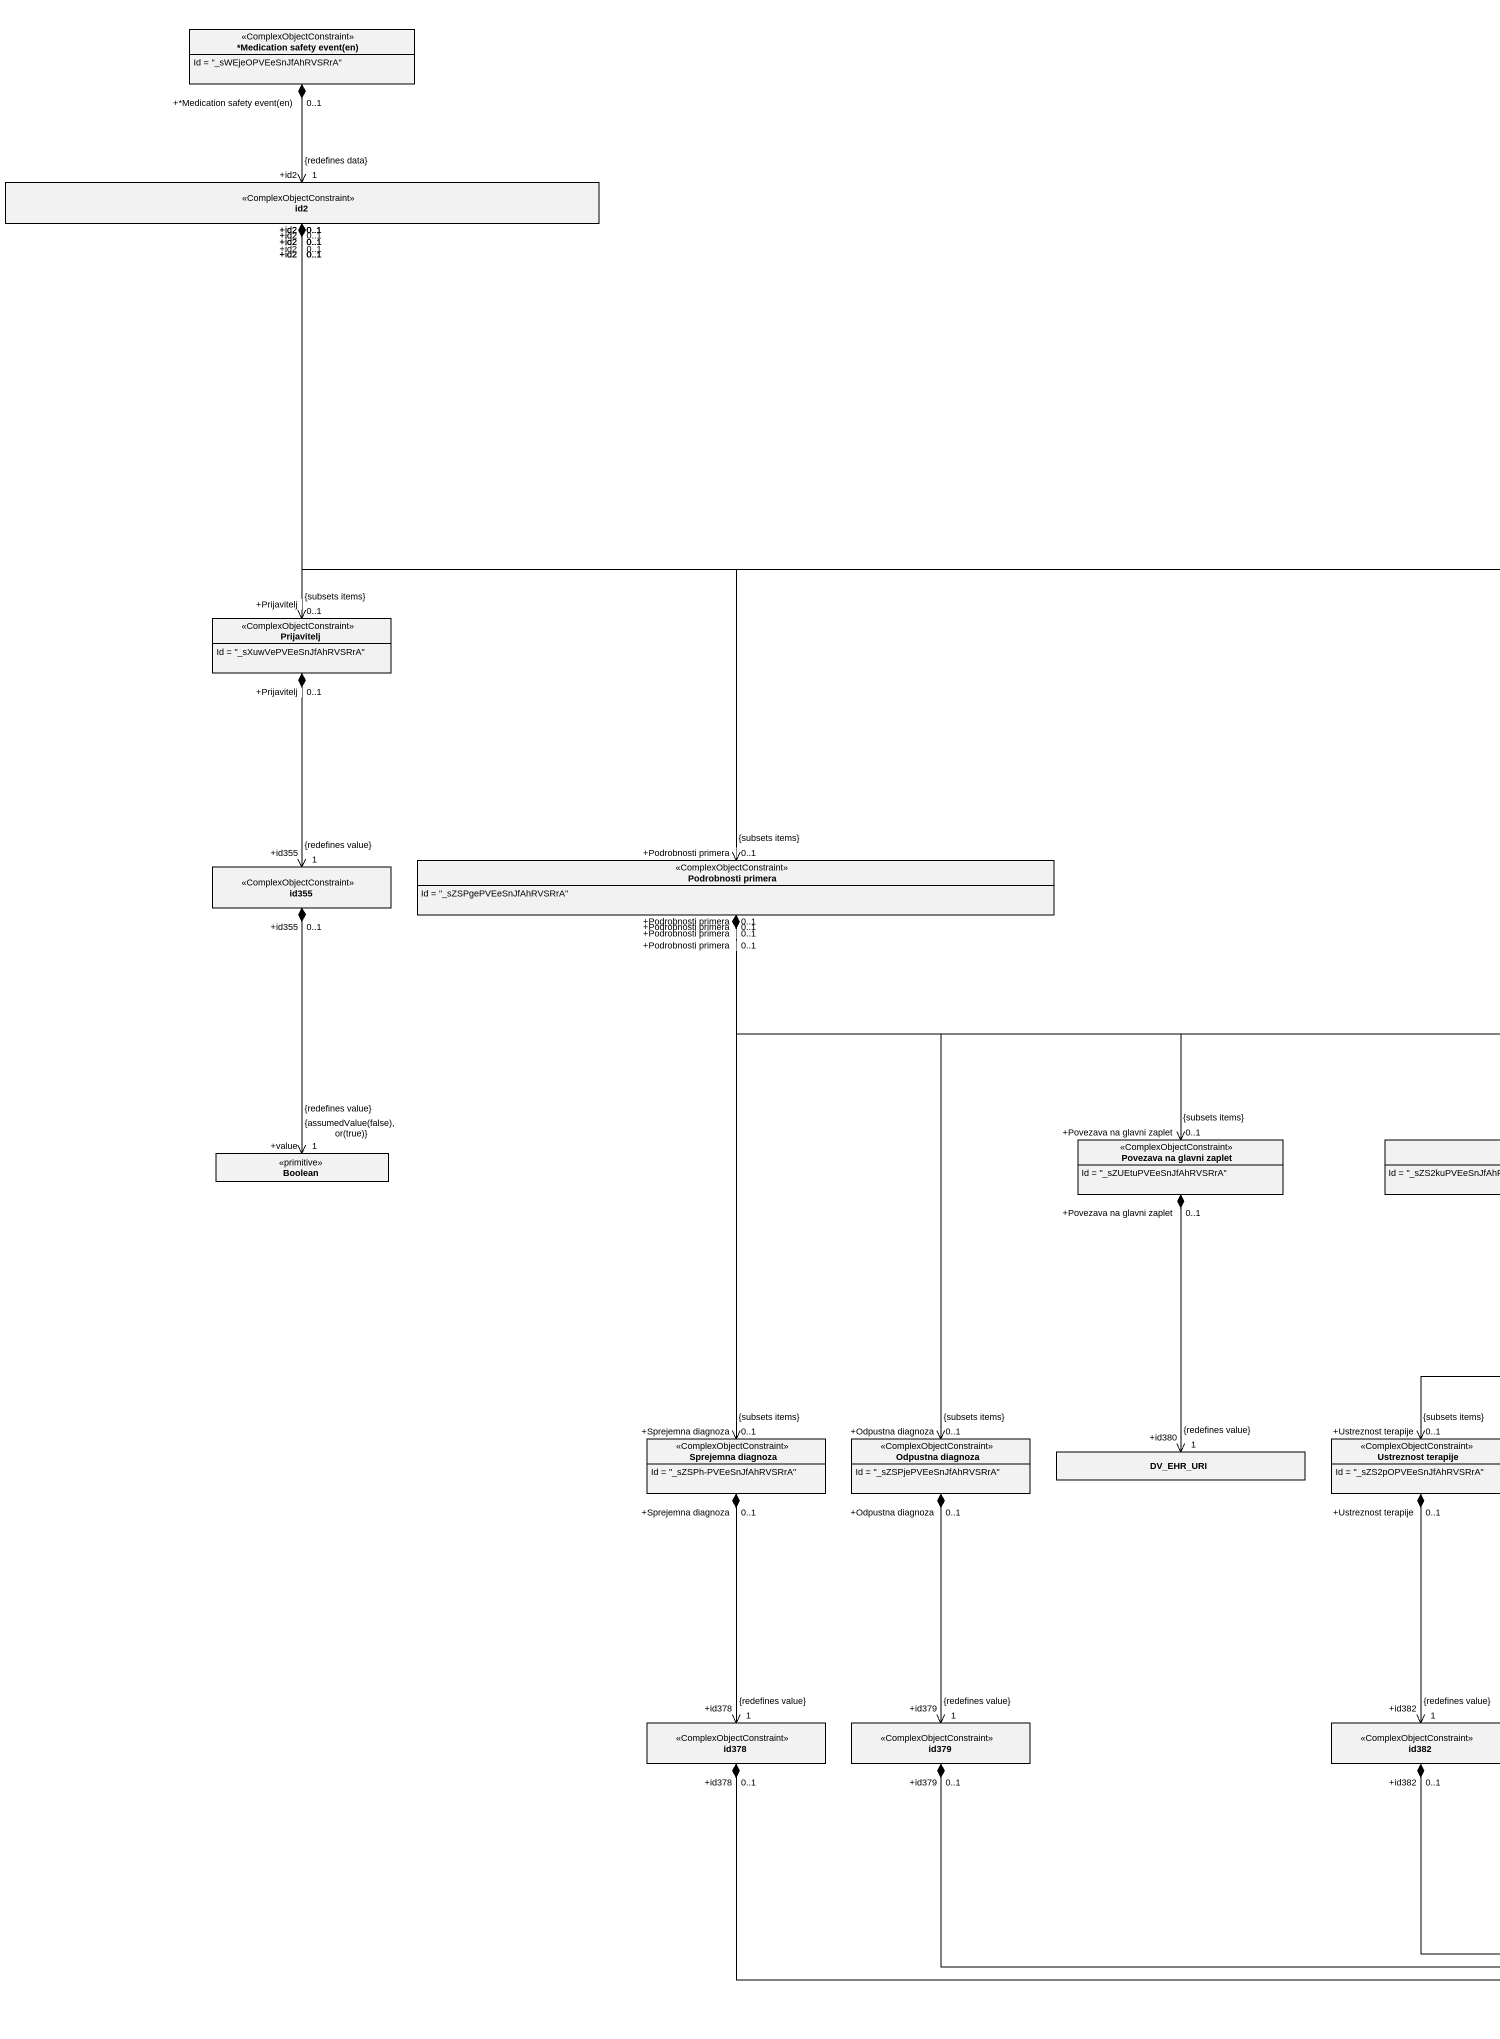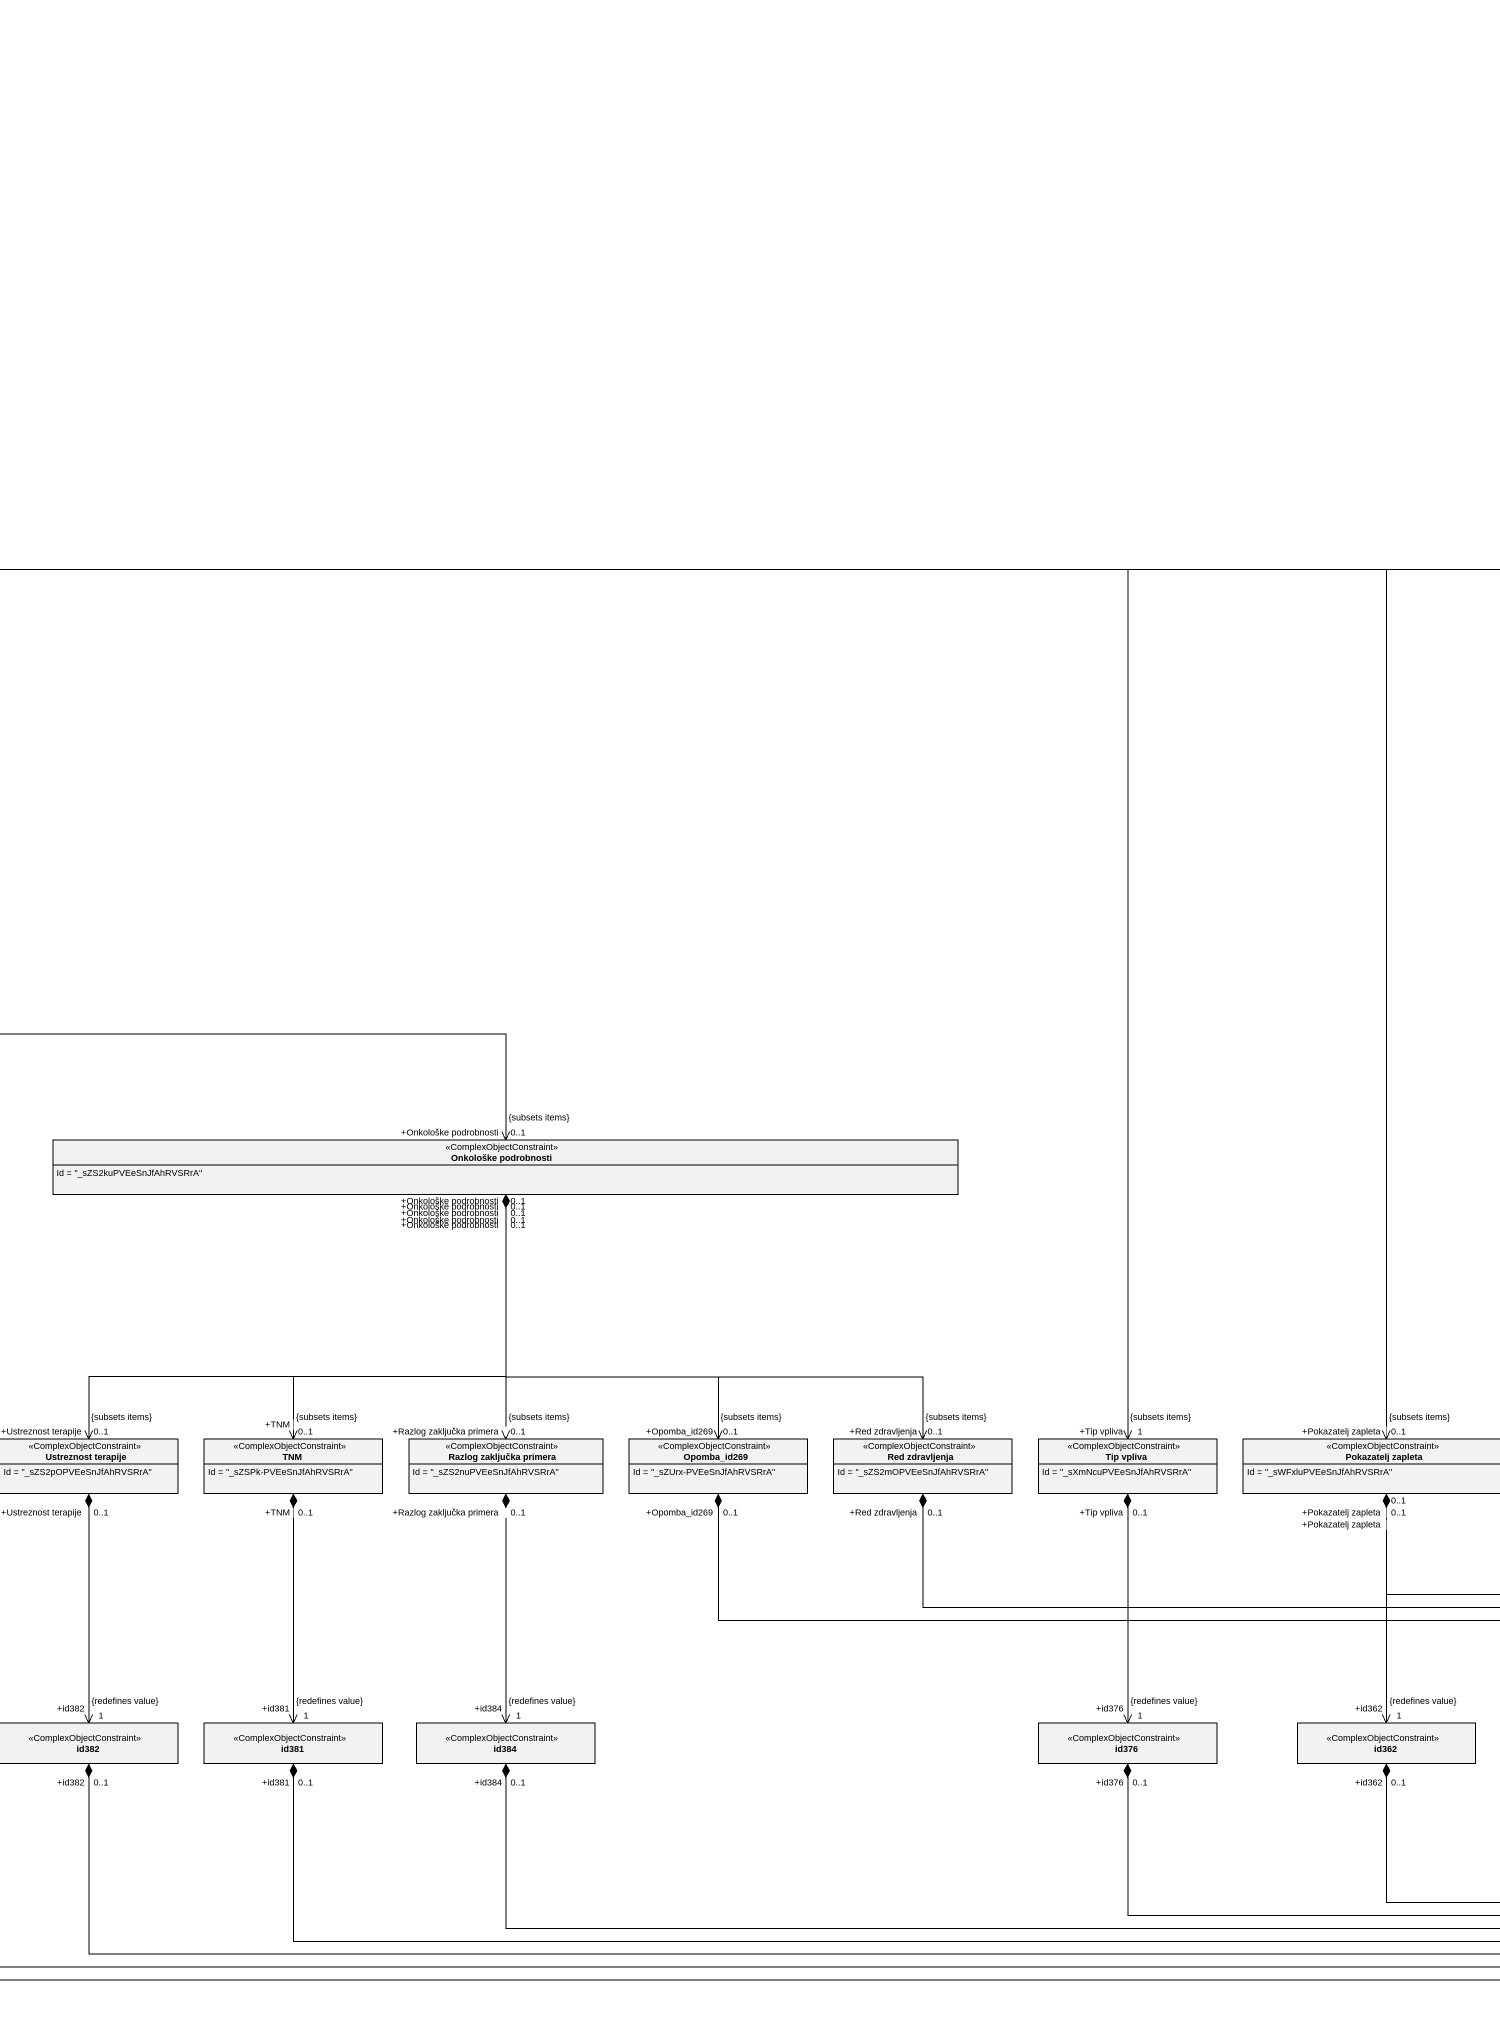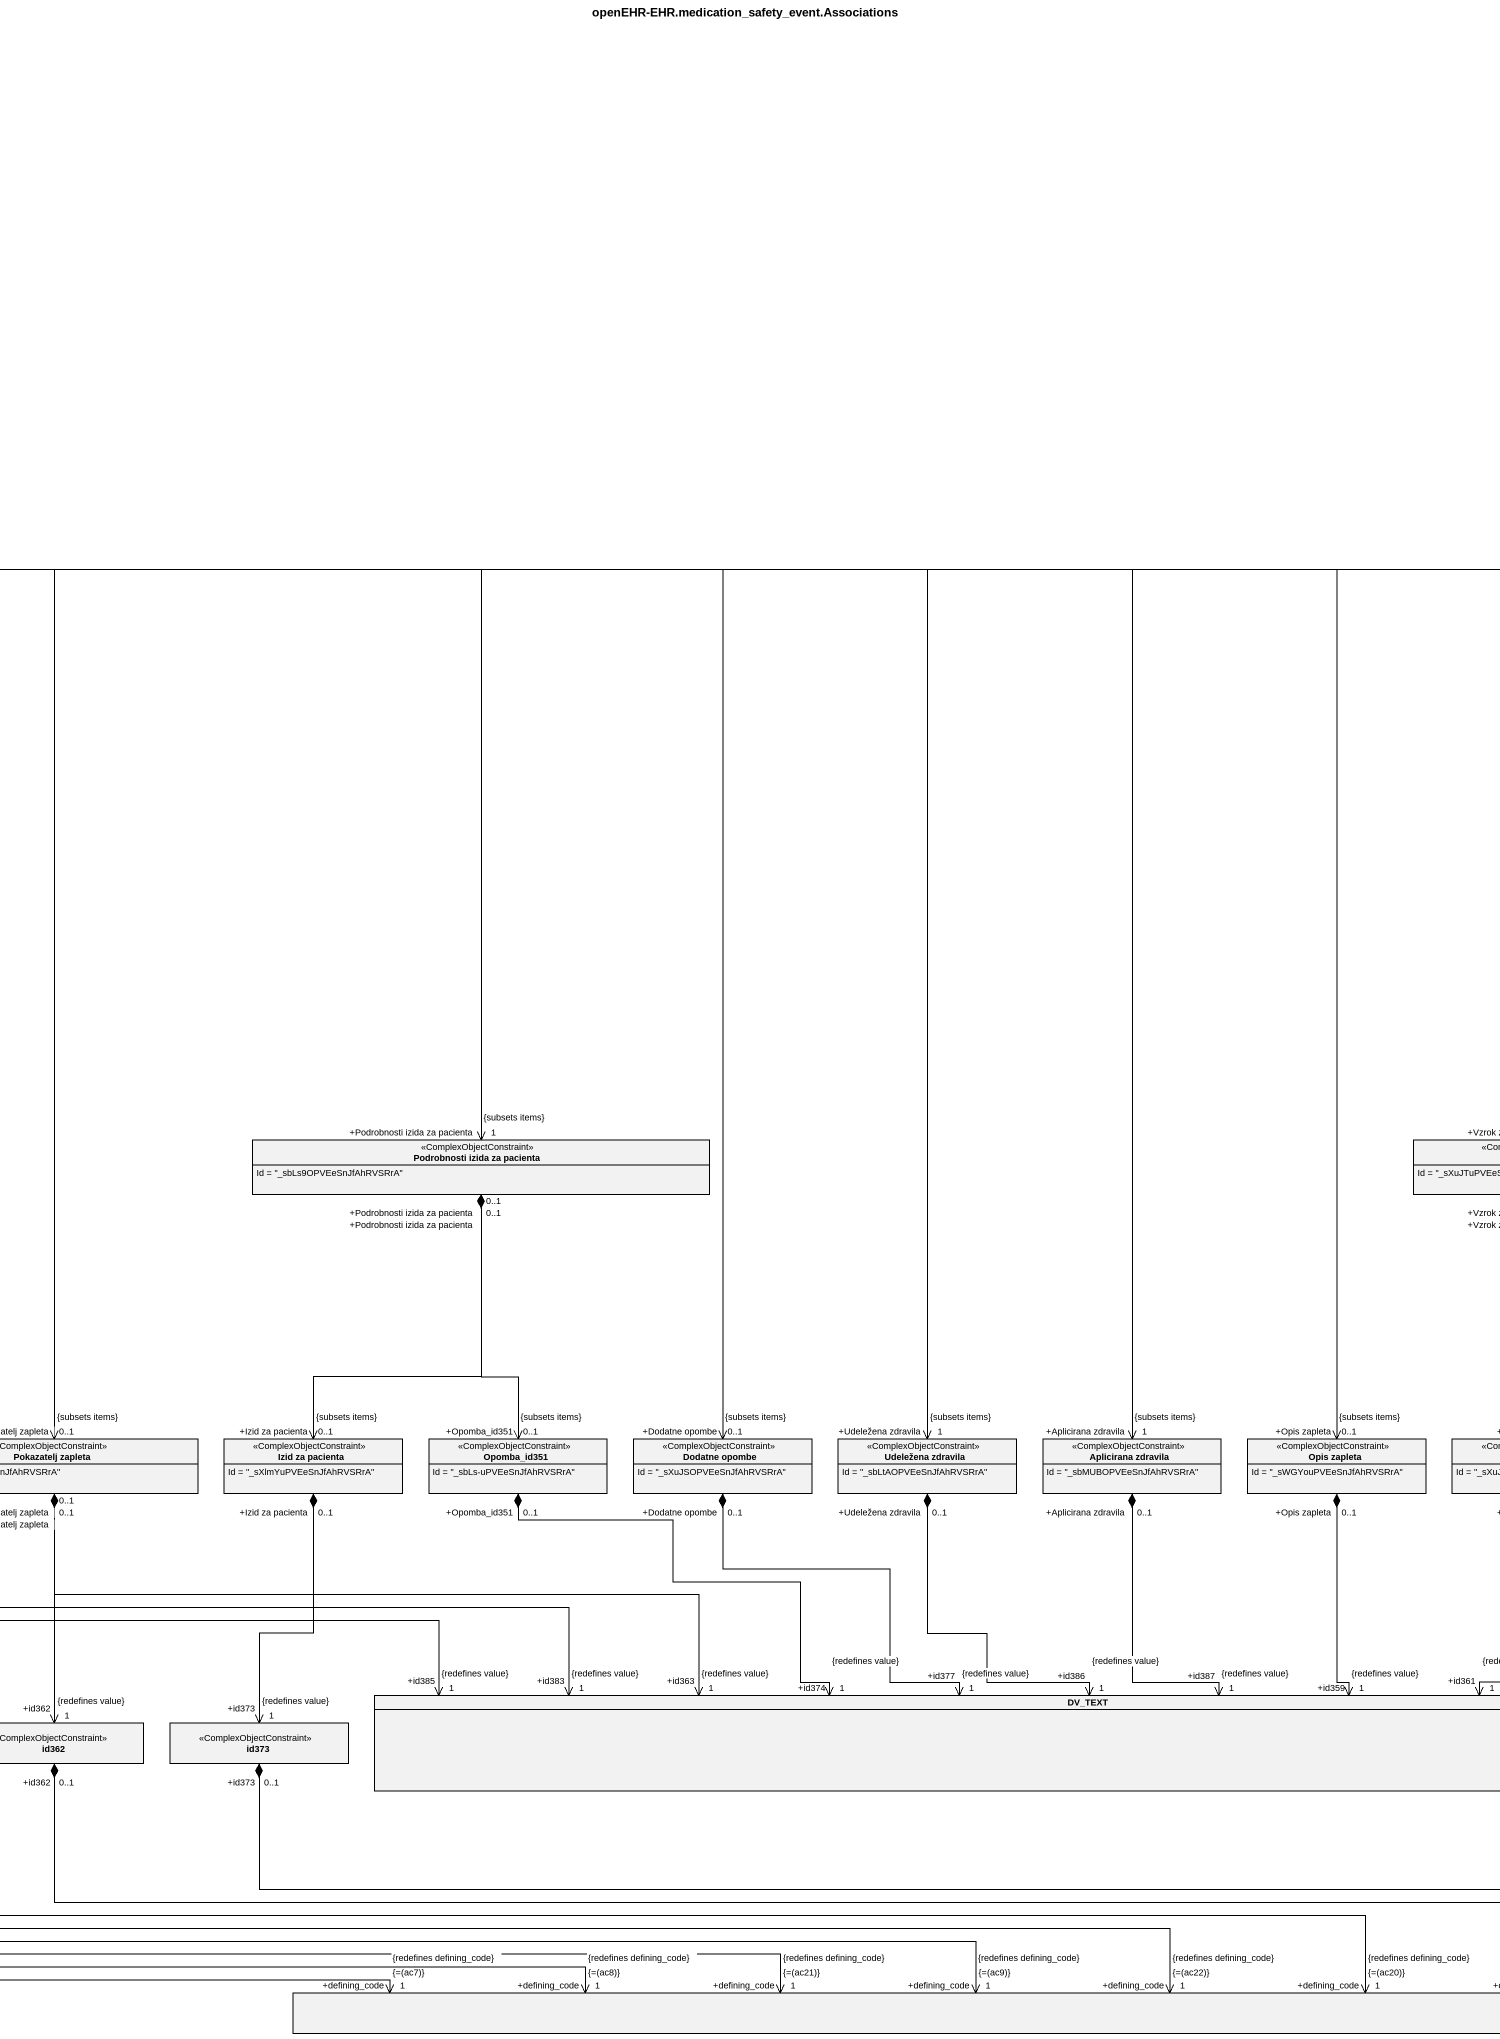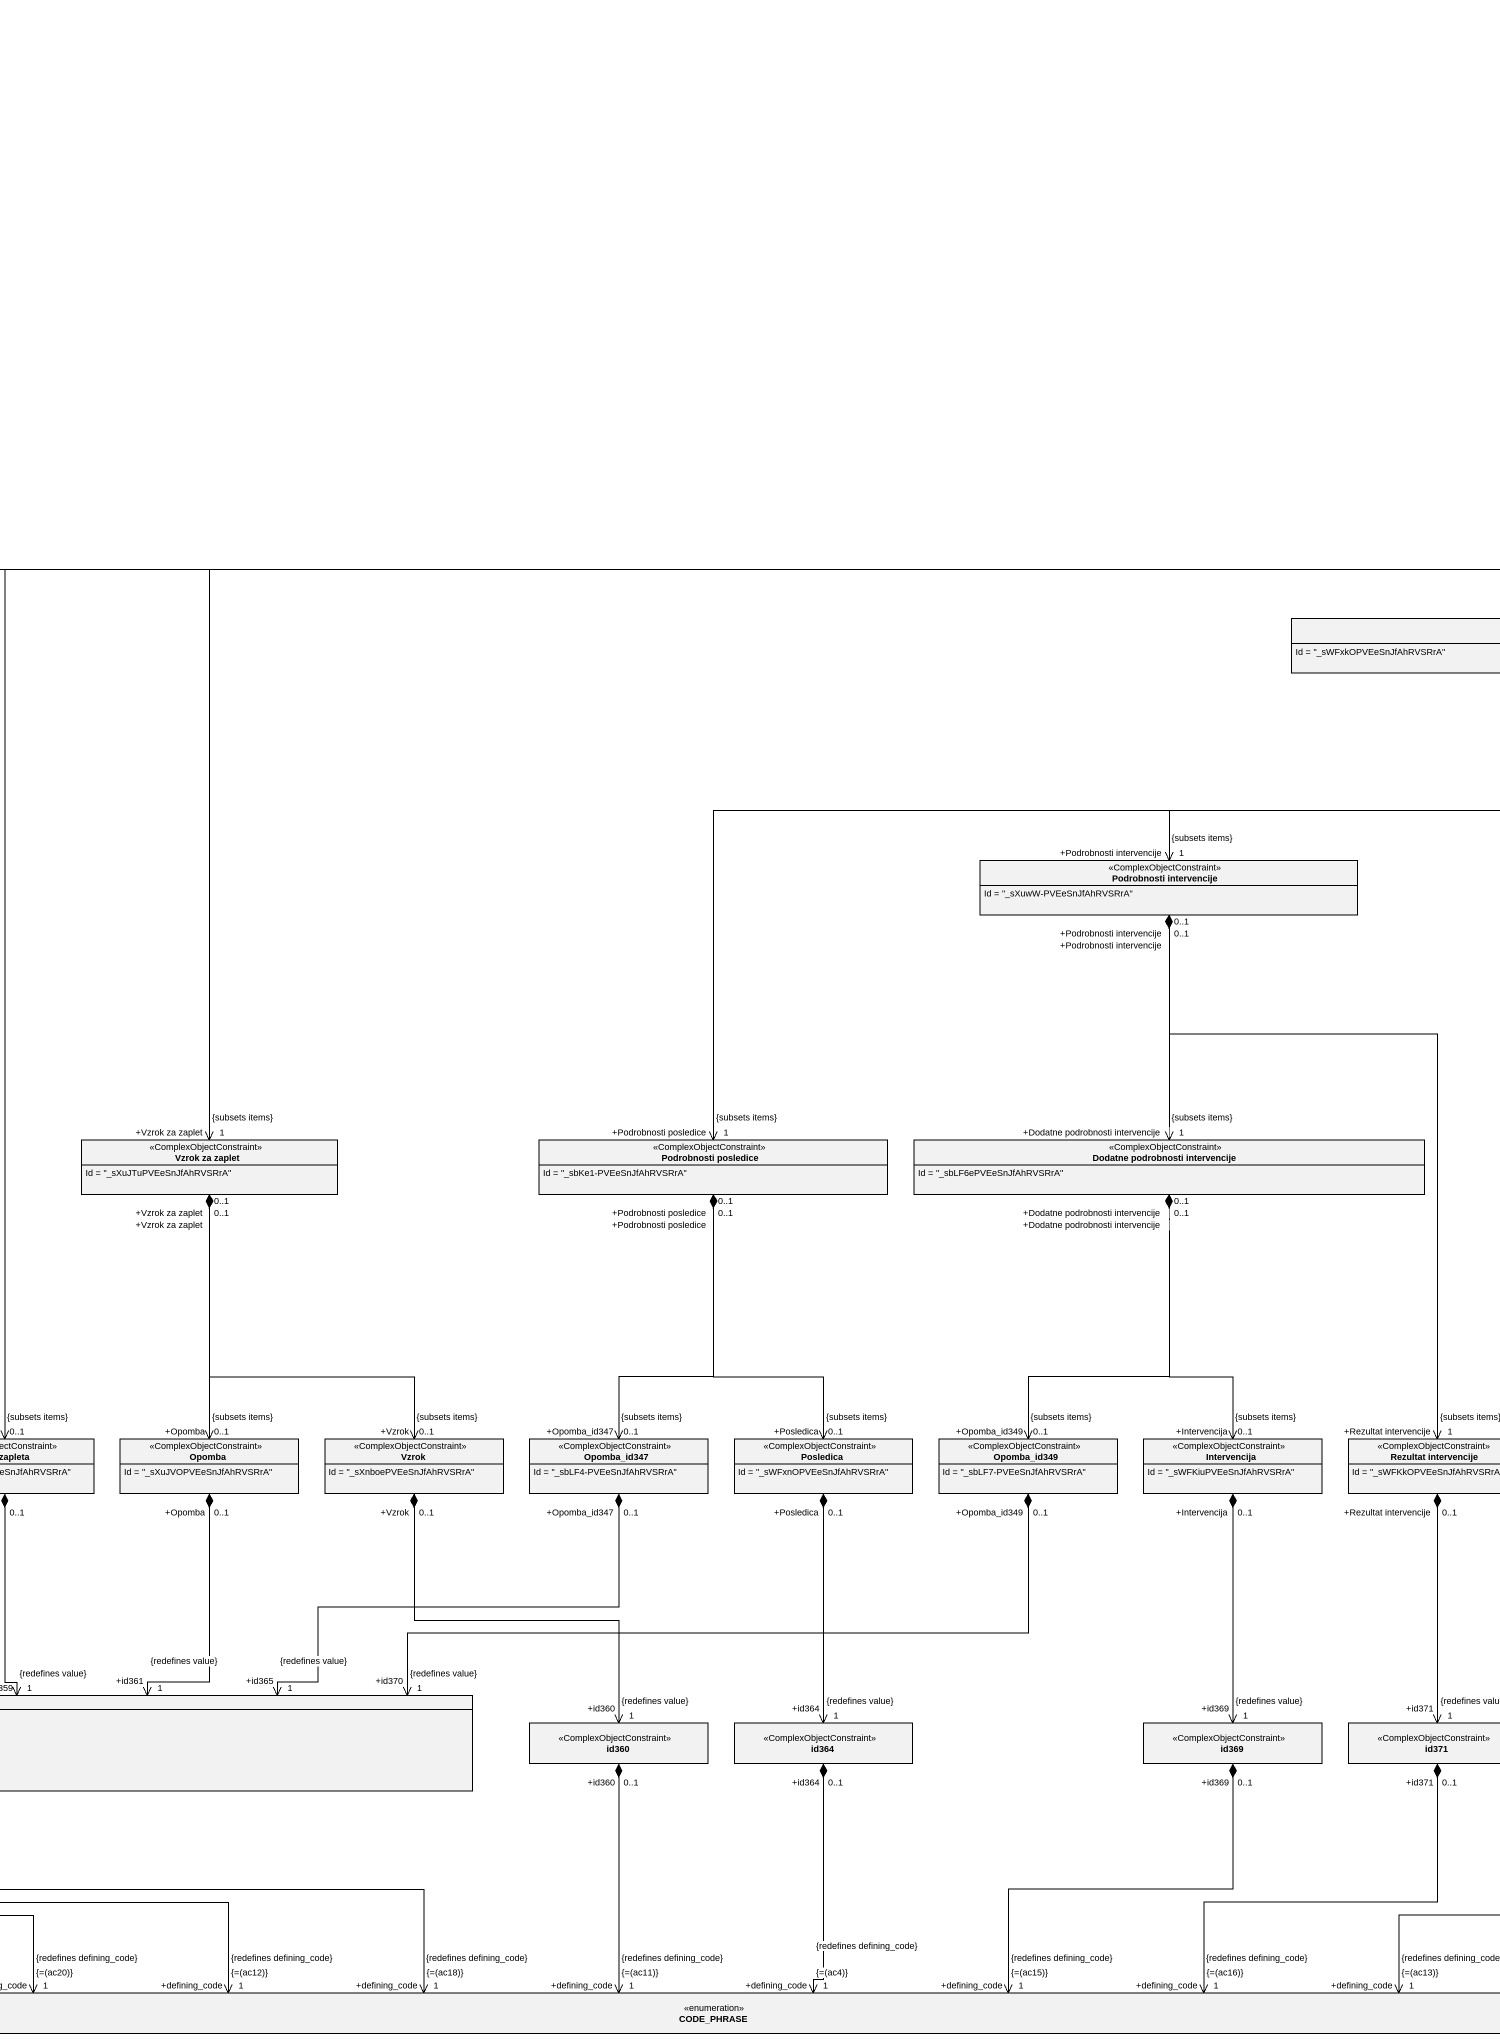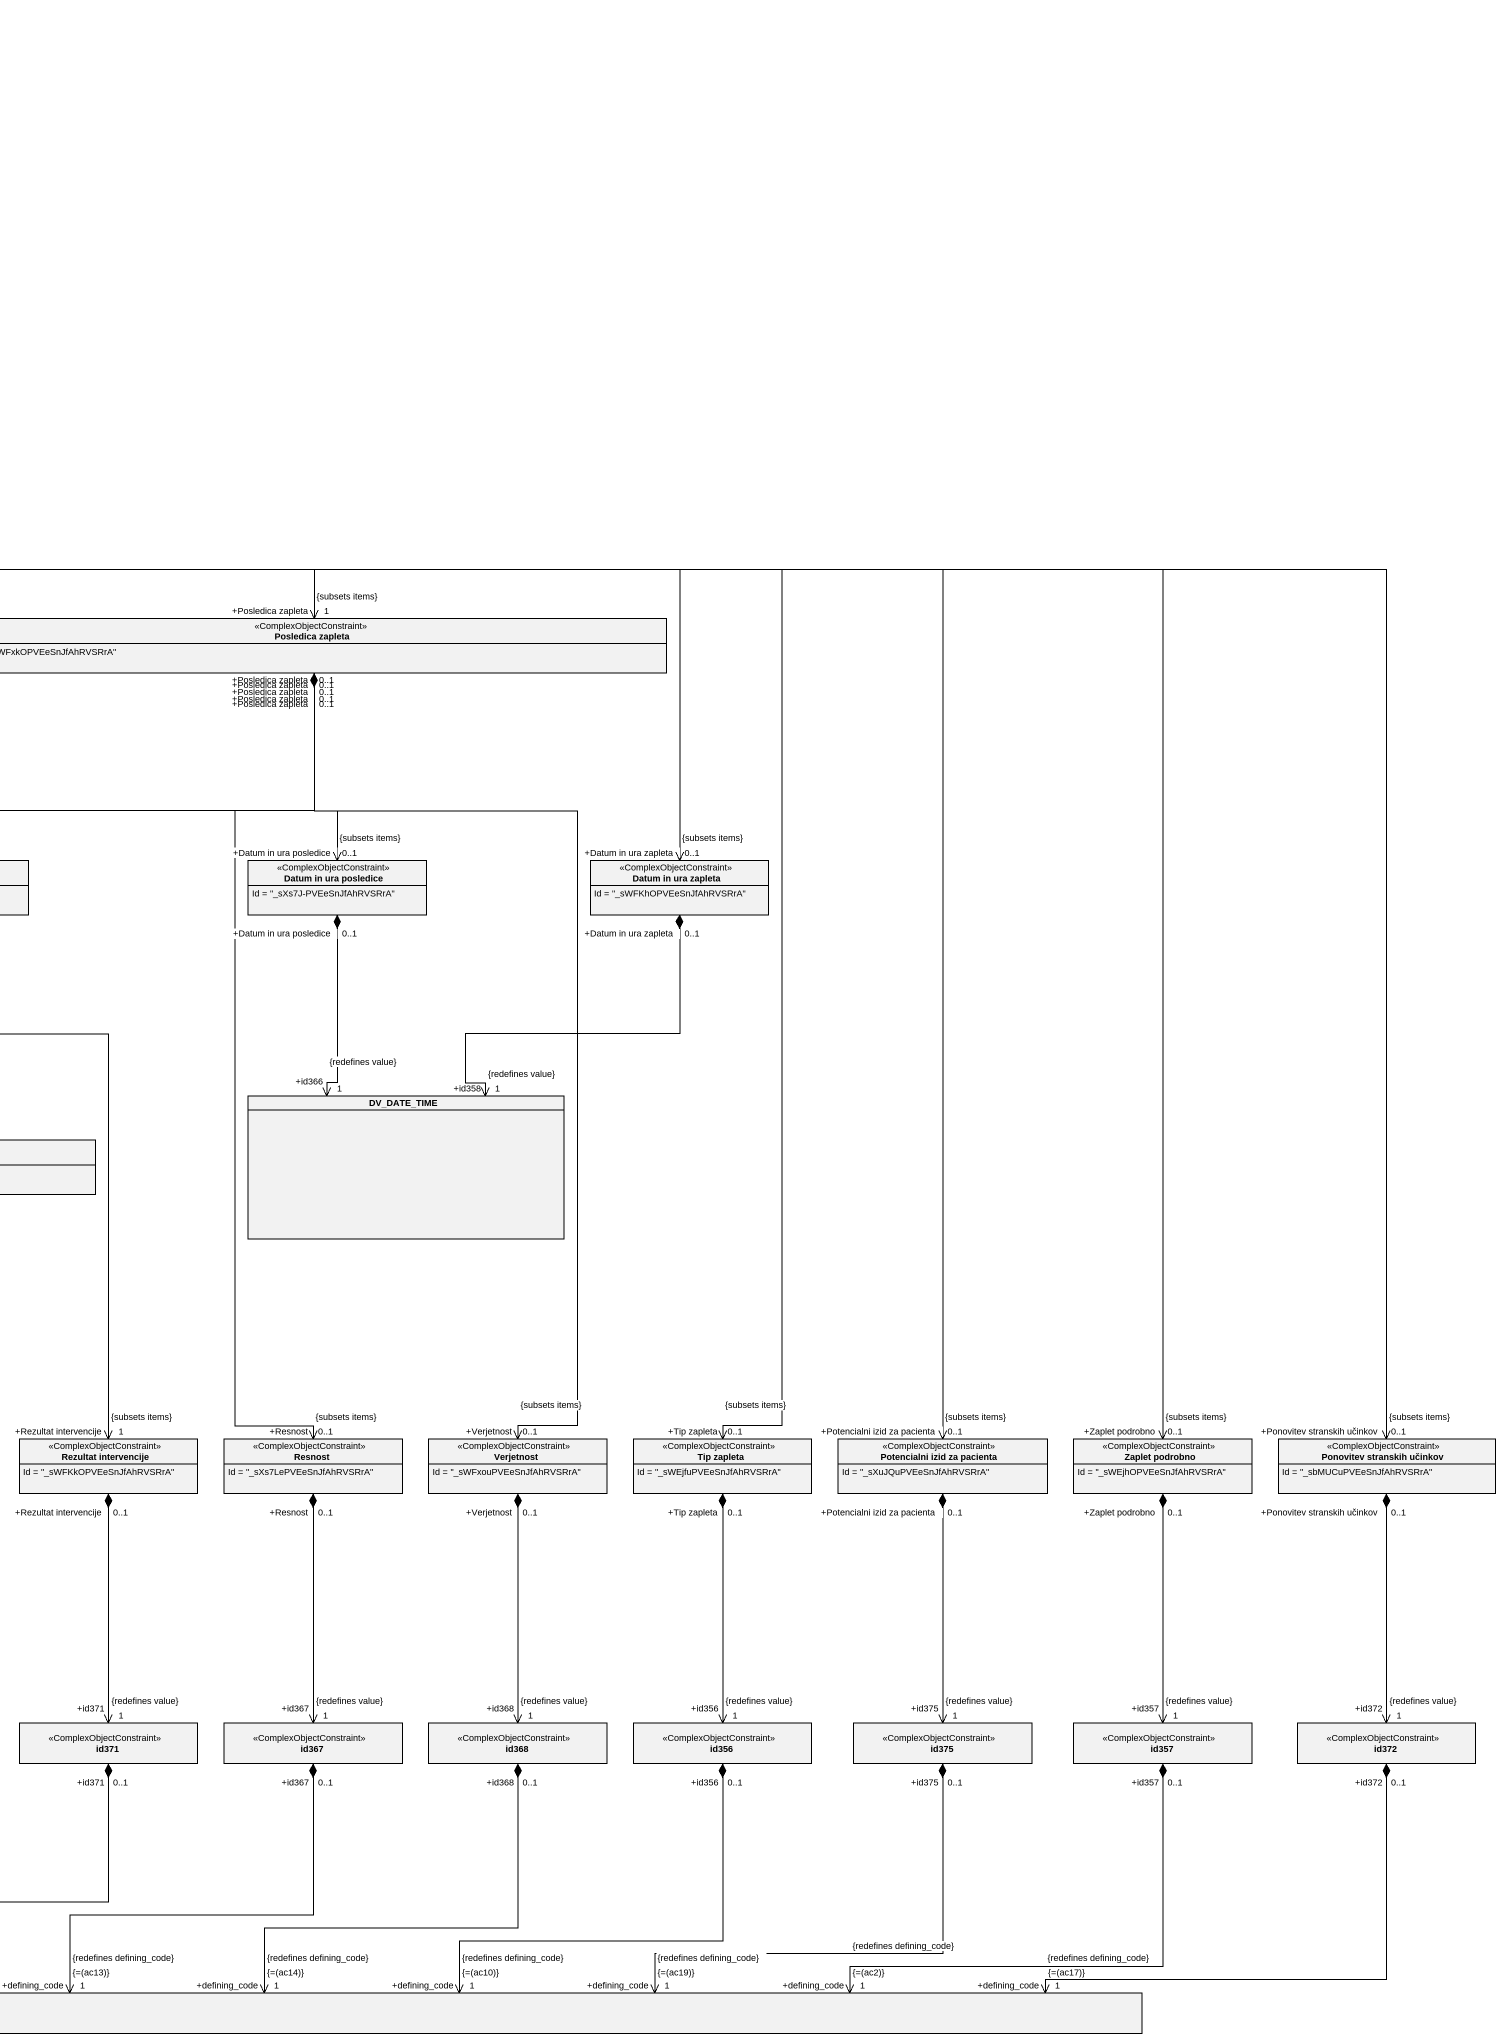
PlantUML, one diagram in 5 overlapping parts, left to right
@startuml
title openEHR-EHR.medication_safety_event.Associations
hide circle
hide empty members
class "*Medication safety event(en)" as Medication_safety_event_en <<ComplexObjectConstraint>> {
  Id = "_sWEjeOPVEeSnJfAhRVSRrA"
}
class id2 <<ComplexObjectConstraint>>
class Prijavitelj <<ComplexObjectConstraint>> {
  Id = "_sXuwVePVEeSnJfAhRVSRrA"
}
class "Posledica zapleta" as Posledica_zapleta <<ComplexObjectConstraint>> {
  Id = "_sWFxkOPVEeSnJfAhRVSRrA"
}
class id355 <<ComplexObjectConstraint>>
class "Podrobnosti primera" as Podrobnosti_primera <<ComplexObjectConstraint>> {
  Id = "_sZSPgePVEeSnJfAhRVSRrA"
}
class "Podrobnosti intervencije" as Podrobnosti_intervencije <<ComplexObjectConstraint>> {
  Id = "_sXuwW-PVEeSnJfAhRVSRrA"
}
class "Datum in ura posledice" as Datum_in_ura_posledice <<ComplexObjectConstraint>> {
  Id = "_sXs7J-PVEeSnJfAhRVSRrA"
}
class "Datum in ura zapleta" as Datum_in_ura_zapleta <<ComplexObjectConstraint>> {
  Id = "_sWFKhOPVEeSnJfAhRVSRrA"
}
class DV_DATE_TIME
class Boolean <<primitive>>
class "Povezava na glavni zaplet" as Povezava_na_glavni_zaplet <<ComplexObjectConstraint>> {
  Id = "_sZUEtuPVEeSnJfAhRVSRrA"
}
class "Onkološke podrobnosti" as Onkološke_podrobnosti <<ComplexObjectConstraint>> {
  Id = "_sZS2kuPVEeSnJfAhRVSRrA"
}
class "Podrobnosti izida za pacienta" as Podrobnosti_izida_za <<ComplexObjectConstraint>> {
  Id = "_sbLs9OPVEeSnJfAhRVSRrA"
}
class "Vzrok za zaplet" as Vzrok_za_zaplet <<ComplexObjectConstraint>> {
  Id = "_sXuJTuPVEeSnJfAhRVSRrA"
}
class "Podrobnosti posledice" as Podrobnosti_posledice <<ComplexObjectConstraint>> {
  Id = "_sbKe1-PVEeSnJfAhRVSRrA"
}
class "Dodatne podrobnosti intervencije" as Dodatne_podrobnosti <<ComplexObjectConstraint>> {
  Id = "_sbLF6ePVEeSnJfAhRVSRrA"
}
class "Sprejemna diagnoza" as Sprejemna_diagnoza <<ComplexObjectConstraint>> {
  Id = "_sZSPh-PVEeSnJfAhRVSRrA"
}
class "Odpustna diagnoza" as Odpustna_diagnoza <<ComplexObjectConstraint>> {
  Id = "_sZSPjePVEeSnJfAhRVSRrA"
}
class DV_EHR_URI
class "Ustreznost terapije" as Ustreznost_terapije <<ComplexObjectConstraint>> {
  Id = "_sZS2pOPVEeSnJfAhRVSRrA"
}
class TNM <<ComplexObjectConstraint>> {
  Id = "_sZSPk-PVEeSnJfAhRVSRrA"
}
class "Razlog zaključka primera" as Razlog_zaključka_primera <<ComplexObjectConstraint>> {
  Id = "_sZS2nuPVEeSnJfAhRVSRrA"
}
class Opomba_id269 <<ComplexObjectConstraint>> {
  Id = "_sZUrx-PVEeSnJfAhRVSRrA"
}
class "Red zdravljenja" as Red_zdravljenja <<ComplexObjectConstraint>> {
  Id = "_sZS2mOPVEeSnJfAhRVSRrA"
}
class "Tip vpliva" as Tip_vpliva <<ComplexObjectConstraint>> {
  Id = "_sXmNcuPVEeSnJfAhRVSRrA"
}
class "Pokazatelj zapleta" as Pokazatelj_zapleta <<ComplexObjectConstraint>> {
  Id = "_sWFxluPVEeSnJfAhRVSRrA"
}
class "Izid za pacienta" as Izid_za_pacienta <<ComplexObjectConstraint>> {
  Id = "_sXlmYuPVEeSnJfAhRVSRrA"
}
class Opomba_id351 <<ComplexObjectConstraint>> {
  Id = "_sbLs-uPVEeSnJfAhRVSRrA"
}
class "Dodatne opombe" as Dodatne_opombe <<ComplexObjectConstraint>> {
  Id = "_sXuJSOPVEeSnJfAhRVSRrA"
}
class "Udeležena zdravila" as Udeležena_zdravila <<ComplexObjectConstraint>> {
  Id = "_sbLtAOPVEeSnJfAhRVSRrA"
}
class "Aplicirana zdravila" as Aplicirana_zdravila <<ComplexObjectConstraint>> {
  Id = "_sbMUBOPVEeSnJfAhRVSRrA"
}
class "Opis zapleta" as Opis_zapleta <<ComplexObjectConstraint>> {
  Id = "_sWGYouPVEeSnJfAhRVSRrA"
}
class Opomba <<ComplexObjectConstraint>> {
  Id = "_sXuJVOPVEeSnJfAhRVSRrA"
}
class Vzrok <<ComplexObjectConstraint>> {
  Id = "_sXnboePVEeSnJfAhRVSRrA"
}
class Opomba_id347 <<ComplexObjectConstraint>> {
  Id = "_sbLF4-PVEeSnJfAhRVSRrA"
}
class Posledica <<ComplexObjectConstraint>> {
  Id = "_sWFxnOPVEeSnJfAhRVSRrA"
}
class Opomba_id349 <<ComplexObjectConstraint>> {
  Id = "_sbLF7-PVEeSnJfAhRVSRrA"
}
class Intervencija <<ComplexObjectConstraint>> {
  Id = "_sWFKiuPVEeSnJfAhRVSRrA"
}
class "Rezultat intervencije" as Rezultat_intervencije <<ComplexObjectConstraint>> {
  Id = "_sWFKkOPVEeSnJfAhRVSRrA"
}
class Resnost <<ComplexObjectConstraint>> {
  Id = "_sXs7LePVEeSnJfAhRVSRrA"
}
class Verjetnost <<ComplexObjectConstraint>> {
  Id = "_sWFxouPVEeSnJfAhRVSRrA"
}
class "Tip zapleta" as Tip_zapleta <<ComplexObjectConstraint>> {
  Id = "_sWEjfuPVEeSnJfAhRVSRrA"
}
class "Potencialni izid za pacienta" as Potencialni_izid_za_pacienta <<ComplexObjectConstraint>> {
  Id = "_sXuJQuPVEeSnJfAhRVSRrA"
}
class "Zaplet podrobno" as Zaplet_podrobno <<ComplexObjectConstraint>> {
  Id = "_sWEjhOPVEeSnJfAhRVSRrA"
}
class "Ponovitev stranskih učinkov" as Ponovitev_stranskih_učinkov <<ComplexObjectConstraint>> {
  Id = "_sbMUCuPVEeSnJfAhRVSRrA"
}
class DV_TEXT
class id378 <<ComplexObjectConstraint>>
class id379 <<ComplexObjectConstraint>>
class id382 <<ComplexObjectConstraint>>
class id381 <<ComplexObjectConstraint>>
class id384 <<ComplexObjectConstraint>>
class id376 <<ComplexObjectConstraint>>
class id362 <<ComplexObjectConstraint>>
class id373 <<ComplexObjectConstraint>>
class id360 <<ComplexObjectConstraint>>
class id364 <<ComplexObjectConstraint>>
class id369 <<ComplexObjectConstraint>>
class id371 <<ComplexObjectConstraint>>
class id367 <<ComplexObjectConstraint>>
class id368 <<ComplexObjectConstraint>>
class id356 <<ComplexObjectConstraint>>
class id375 <<ComplexObjectConstraint>>
class id357 <<ComplexObjectConstraint>>
class id372 <<ComplexObjectConstraint>>
enum CODE_PHRASE
Medication_safety_event_en "+*Medication safety event(en)\n0..1" *--> "+id2\n1\n{redefines data}" id2
id2 "+id2\n0..1" *--> "+Prijavitelj\n0..1\n{subsets items}" Prijavitelj
id2 "+id2\n0..1" *-right-> "+Posledica zapleta\n1\n{subsets items}" Posledica_zapleta
id2 "+id2\n0..1" *--> "+Podrobnosti primera\n0..1\n{subsets items}" Podrobnosti_primera
id2 "+id2\n0..1" *-right-> "+Datum in ura zapleta\n0..1\n{subsets items}" Datum_in_ura_zapleta
id2 "+id2\n0..1" *-right-> "+Podrobnosti izida za pacienta\n1\n{subsets items}" Podrobnosti_izida_za
id2 "+id2\n0..1" *-right-> "+Vzrok za zaplet\n1\n{subsets items}" Vzrok_za_zaplet
id2 "+id2\n0..1" *-right-> "+Tip vpliva\n1\n{subsets items}" Tip_vpliva
id2 "+id2\n0..1" *-right-> "+Pokazatelj zapleta\n0..1\n{subsets items}" Pokazatelj_zapleta
id2 "+id2\n0..1" *-right-> "+Dodatne opombe\n0..1\n{subsets items}" Dodatne_opombe
id2 "+id2\n0..1" *-right-> "+Udeležena zdravila\n1\n{subsets items}" Udeležena_zdravila
id2 "+id2\n0..1" *-right-> "+Aplicirana zdravila\n1\n{subsets items}" Aplicirana_zdravila
id2 "+id2\n0..1" *-right-> "+Opis zapleta\n0..1\n{subsets items}" Opis_zapleta
id2 "+id2\n0..1" *-right-> "+Tip zapleta\n0..1\n{subsets items}" Tip_zapleta
id2 "+id2\n0..1" *-right-> "+Potencialni izid za pacienta\n0..1\n{subsets items}" Potencialni_izid_za_pacienta
id2 "+id2\n0..1" *-right-> "+Zaplet podrobno\n0..1\n{subsets items}" Zaplet_podrobno
id2 "+id2\n0..1" *-right-> "+Ponovitev stranskih učinkov\n0..1\n{subsets items}" Ponovitev_stranskih_učinkov
Prijavitelj "+Prijavitelj\n0..1" *--> "+id355\n1\n{redefines value}" id355
Posledica_zapleta "+Posledica zapleta\n0..1" *-left-> "+Podrobnosti intervencije\n1\n{subsets items}" Podrobnosti_intervencije
Posledica_zapleta "+Posledica zapleta\n0..1" *--> "+Datum in ura posledice\n0..1\n{subsets items}" Datum_in_ura_posledice
Posledica_zapleta "+Posledica zapleta\n0..1" *-left-> "+Podrobnosti posledice\n1\n{subsets items}" Podrobnosti_posledice
Posledica_zapleta "+Posledica zapleta\n0..1" *--> "+Resnost\n0..1\n{subsets items}" Resnost
Posledica_zapleta "+Posledica zapleta\n0..1" *--> "+Verjetnost\n0..1\n{subsets items}" Verjetnost
id355 "+id355\n0..1" *--> "+value\n1\n{assumedValue(false), or(true)}\n{redefines value}" Boolean
Podrobnosti_primera "+Podrobnosti primera\n0..1" *--> "+Povezava na glavni zaplet\n0..1\n{subsets items}" Povezava_na_glavni_zaplet
Podrobnosti_primera "+Podrobnosti primera\n0..1" *-right-> "+Onkološke podrobnosti\n0..1\n{subsets items}" Onkološke_podrobnosti
Podrobnosti_primera "+Podrobnosti primera\n0..1" *--> "+Sprejemna diagnoza\n0..1\n{subsets items}" Sprejemna_diagnoza
Podrobnosti_primera "+Podrobnosti primera\n0..1" *--> "+Odpustna diagnoza\n0..1\n{subsets items}" Odpustna_diagnoza
Podrobnosti_intervencije "+Podrobnosti intervencije\n0..1" *--> "+Dodatne podrobnosti intervencije\n1\n{subsets items}" Dodatne_podrobnosti
Podrobnosti_intervencije "+Podrobnosti intervencije\n0..1" *--> "+Rezultat intervencije\n1\n{subsets items}" Rezultat_intervencije
Datum_in_ura_posledice "+Datum in ura posledice\n0..1" *--> "+id366\n1\n{redefines value}" DV_DATE_TIME
Datum_in_ura_zapleta "+Datum in ura zapleta\n0..1" *--> "+id358\n1\n{redefines value}" DV_DATE_TIME
Povezava_na_glavni_zaplet "+Povezava na glavni zaplet\n0..1" *--> "+id380\n1\n{redefines value}" DV_EHR_URI
Onkološke_podrobnosti "+Onkološke podrobnosti\n0..1" *--> "+Ustreznost terapije\n0..1\n{subsets items}" Ustreznost_terapije
Onkološke_podrobnosti "+Onkološke podrobnosti\n0..1" *--> "+TNM\n0..1\n{subsets items}" TNM
Onkološke_podrobnosti "+Onkološke podrobnosti\n0..1" *--> "+Razlog zaključka primera\n0..1\n{subsets items}" Razlog_zaključka_primera
Onkološke_podrobnosti "+Onkološke podrobnosti\n0..1" *--> "+Opomba_id269\n0..1\n{subsets items}" Opomba_id269
Onkološke_podrobnosti "+Onkološke podrobnosti\n0..1" *--> "+Red zdravljenja\n0..1\n{subsets items}" Red_zdravljenja
Podrobnosti_izida_za "+Podrobnosti izida za pacienta\n0..1" *--> "+Izid za pacienta\n0..1\n{subsets items}" Izid_za_pacienta
Podrobnosti_izida_za "+Podrobnosti izida za pacienta\n0..1" *--> "+Opomba_id351\n0..1\n{subsets items}" Opomba_id351
Vzrok_za_zaplet "+Vzrok za zaplet\n0..1" *--> "+Opomba\n0..1\n{subsets items}" Opomba
Vzrok_za_zaplet "+Vzrok za zaplet\n0..1" *--> "+Vzrok\n0..1\n{subsets items}" Vzrok
Podrobnosti_posledice "+Podrobnosti posledice\n0..1" *--> "+Opomba_id347\n0..1\n{subsets items}" Opomba_id347
Podrobnosti_posledice "+Podrobnosti posledice\n0..1" *--> "+Posledica\n0..1\n{subsets items}" Posledica
Dodatne_podrobnosti "+Dodatne podrobnosti intervencije\n0..1" *--> "+Opomba_id349\n0..1\n{subsets items}" Opomba_id349
Dodatne_podrobnosti "+Dodatne podrobnosti intervencije\n0..1" *--> "+Intervencija\n0..1\n{subsets items}" Intervencija
Sprejemna_diagnoza "+Sprejemna diagnoza\n0..1" *--> "+id378\n1\n{redefines value}" id378
Odpustna_diagnoza "+Odpustna diagnoza\n0..1" *--> "+id379\n1\n{redefines value}" id379
Ustreznost_terapije "+Ustreznost terapije\n0..1" *--> "+id382\n1\n{redefines value}" id382
TNM "+TNM\n0..1" *--> "+id381\n1\n{redefines value}" id381
Razlog_zaključka_primera "+Razlog zaključka primera\n0..1" *--> "+id384\n1\n{redefines value}" id384
Opomba_id269 "+Opomba_id269\n0..1" *-right-> "+id385\n1\n{redefines value}" DV_TEXT
Red_zdravljenja "+Red zdravljenja\n0..1" *-right-> "+id383\n1\n{redefines value}" DV_TEXT
Tip_vpliva "+Tip vpliva\n0..1" *--> "+id376\n1\n{redefines value}" id376
Pokazatelj_zapleta "+Pokazatelj zapleta\n0..1" *-right-> "+id363\n1\n{redefines value}" DV_TEXT
Pokazatelj_zapleta "+Pokazatelj zapleta\n0..1" *--> "+id362\n1\n{redefines value}" id362
Izid_za_pacienta "+Izid za pacienta\n0..1" *--> "+id373\n1\n{redefines value}" id373
Opomba_id351 "+Opomba_id351\n0..1" *-right-> "+id374\n1\n{redefines value}" DV_TEXT
Dodatne_opombe "+Dodatne opombe\n0..1" *--> "+id377\n1\n{redefines value}" DV_TEXT
Udeležena_zdravila "+Udeležena zdravila\n0..1" *--> "+id386\n1\n{redefines value}" DV_TEXT
Aplicirana_zdravila "+Aplicirana zdravila\n0..1" *--> "+id387\n1\n{redefines value}" DV_TEXT
Opis_zapleta "+Opis zapleta\n0..1" *--> "+id359\n1\n{redefines value}" DV_TEXT
Opomba "+Opomba\n0..1" *--> "+id361\n1\n{redefines value}" DV_TEXT
Vzrok "+Vzrok\n0..1" *--> "+id360\n1\n{redefines value}" id360
Opomba_id347 "+Opomba_id347\n0..1" *-left-> "+id365\n1\n{redefines value}" DV_TEXT
Posledica "+Posledica\n0..1" *--> "+id364\n1\n{redefines value}" id364
Opomba_id349 "+Opomba_id349\n0..1" *-left-> "+id370\n1\n{redefines value}" DV_TEXT
Intervencija "+Intervencija\n0..1" *--> "+id369\n1\n{redefines value}" id369
Rezultat_intervencije "+Rezultat intervencije\n0..1" *--> "+id371\n1\n{redefines value}" id371
Resnost "+Resnost\n0..1" *--> "+id367\n1\n{redefines value}" id367
Verjetnost "+Verjetnost\n0..1" *--> "+id368\n1\n{redefines value}" id368
Tip_zapleta "+Tip zapleta\n0..1" *--> "+id356\n1\n{redefines value}" id356
Potencialni_izid_za_pacienta "+Potencialni izid za pacienta\n0..1" *--> "+id375\n1\n{redefines value}" id375
Zaplet_podrobno "+Zaplet podrobno\n0..1" *--> "+id357\n1\n{redefines value}" id357
Ponovitev_stranskih_učinkov "+Ponovitev stranskih učinkov\n0..1" *--> "+id372\n1\n{redefines value}" id372
id378 "+id378\n0..1" *-right-> "+defining_code\n1\n{=(ac7)}\n{redefines defining_code}" CODE_PHRASE
id379 "+id379\n0..1" *-right-> "+defining_code\n1\n{=(ac8)}\n{redefines defining_code}" CODE_PHRASE
id382 "+id382\n0..1" *-right-> "+defining_code\n1\n{=(ac21)}\n{redefines defining_code}" CODE_PHRASE
id381 "+id381\n0..1" *-right-> "+defining_code\n1\n{=(ac9)}\n{redefines defining_code}" CODE_PHRASE
id384 "+id384\n0..1" *-right-> "+defining_code\n1\n{=(ac22)}\n{redefines defining_code}" CODE_PHRASE
id376 "+id376\n0..1" *-right-> "+defining_code\n1\n{=(ac20)}\n{redefines defining_code}" CODE_PHRASE
id362 "+id362\n0..1" *-right-> "+defining_code\n1\n{=(ac12)}\n{redefines defining_code}" CODE_PHRASE
id373 "+id373\n0..1" *-right-> "+defining_code\n1\n{=(ac18)}\n{redefines defining_code}" CODE_PHRASE
id360 "+id360\n0..1" *--> "+defining_code\n1\n{=(ac11)}\n{redefines defining_code}" CODE_PHRASE
id364 "+id364\n0..1" *--> "+defining_code\n1\n{=(ac4)}\n{redefines defining_code}" CODE_PHRASE
id369 "+id369\n0..1" *-left-> "+defining_code\n1\n{=(ac15)}\n{redefines defining_code}" CODE_PHRASE
id371 "+id371\n0..1" *-left-> "+defining_code\n1\n{=(ac16)}\n{redefines defining_code}" CODE_PHRASE
id367 "+id367\n0..1" *-left-> "+defining_code\n1\n{=(ac13)}\n{redefines defining_code}" CODE_PHRASE
id368 "+id368\n0..1" *-left-> "+defining_code\n1\n{=(ac14)}\n{redefines defining_code}" CODE_PHRASE
id356 "+id356\n0..1" *-left-> "+defining_code\n1\n{=(ac10)}\n{redefines defining_code}" CODE_PHRASE
id375 "+id375\n0..1" *-left-> "+defining_code\n1\n{=(ac19)}\n{redefines defining_code}" CODE_PHRASE
id357 "+id357\n0..1" *-left-> "+defining_code\n1\n{=(ac2)}\n{redefines defining_code}" CODE_PHRASE
id372 "+id372\n0..1" *-left-> "+defining_code\n1\n{=(ac17)}\n{redefines defining_code}" CODE_PHRASE
@enduml
